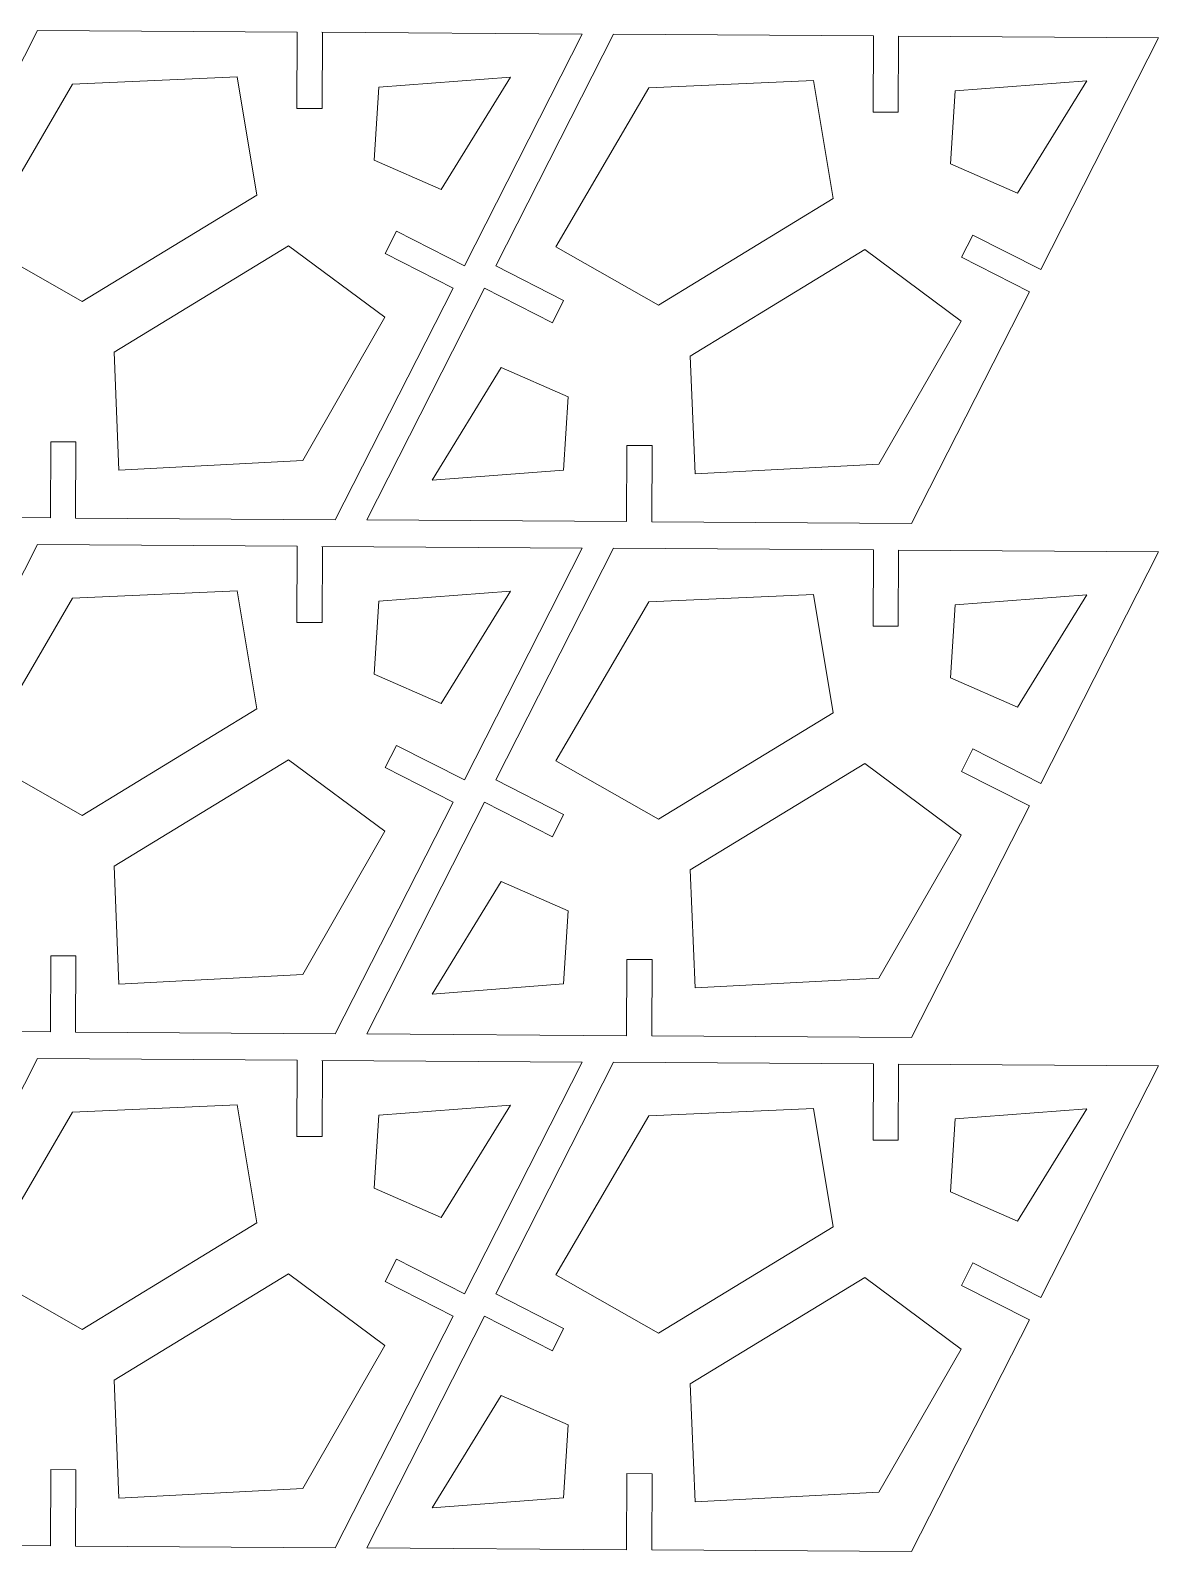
# Model space of a CAD drawing. Header units: inches. Extents: x -16.4 to 14.3, y -11.5 to 11.7.
# Drawn here: x 4.66 to 12.47, y 1.06 to 11.59 of the extents above; entities that cross this region are included whole.
import ezdxf

# ---------------------------------------------------------------- set-up
doc = ezdxf.new("R2010")
doc.units = ezdxf.units.IN
doc.header["$MEASUREMENT"] = 0
doc.layers.add('Inside Cut', color=7, linetype='Continuous')
doc.layers.add('Outside Cut', color=7, linetype='Continuous')

msp = doc.modelspace()

# ---------------------------------------------------------------- linework, layer by layer
at = {"layer": 'Inside Cut', "color": 1, "lineweight": 18}
for points, knots in [([(5.019, 9.711), (5.019, 9.711), (6.227, 10.447), (6.227, 10.447), (6.227, 10.447), (6.227, 10.447), (6.091, 11.266), (6.091, 11.266), (6.091, 11.266), (6.091, 11.266), (4.951, 11.214), (4.951, 11.214), (4.951, 11.214), (4.951, 11.214), (4.309, 10.115), (4.309, 10.115), (4.309, 10.115), (4.309, 10.115), (5.019, 9.711), (5.019, 9.711)], [0, 0, 0, 0, 0.166667, 0.166667, 0.166667, 0.166667, 0.333333, 0.333333, 0.333333, 0.333333, 0.5, 0.5, 0.5, 0.5, 0.666667, 0.666667, 0.666667, 0.666667, 1, 1, 1, 1]), ([(7.982, 11.263), (7.982, 11.263), (7.071, 11.194), (7.071, 11.194), (7.071, 11.194), (7.071, 11.194), (7.039, 10.688), (7.039, 10.688)], [0, 0, 0, 0, 0.333333, 0.333333, 0.333333, 0.333333, 1, 1, 1, 1]), ([(7.982, 11.263), (7.982, 11.263), (7.503, 10.486), (7.503, 10.486), (7.503, 10.486), (7.503, 10.486), (7.039, 10.688), (7.039, 10.688)], [0, 0, 0, 0, 0.333333, 0.333333, 0.333333, 0.333333, 1, 1, 1, 1]), ([(9.006, 9.685), (9.006, 9.685), (10.214, 10.422), (10.214, 10.422), (10.214, 10.422), (10.214, 10.422), (10.079, 11.24), (10.079, 11.24), (10.079, 11.24), (10.079, 11.24), (8.939, 11.189), (8.939, 11.189), (8.939, 11.189), (8.939, 11.189), (8.296, 10.089), (8.296, 10.089), (8.296, 10.089), (8.296, 10.089), (9.006, 9.685), (9.006, 9.685)], [0, 0, 0, 0, 0.166667, 0.166667, 0.166667, 0.166667, 0.333333, 0.333333, 0.333333, 0.333333, 0.5, 0.5, 0.5, 0.5, 0.666667, 0.666667, 0.666667, 0.666667, 1, 1, 1, 1]), ([(11.969, 11.238), (11.969, 11.238), (11.059, 11.168), (11.059, 11.168), (11.059, 11.168), (11.059, 11.168), (11.026, 10.663), (11.026, 10.663)], [0, 0, 0, 0, 0.333333, 0.333333, 0.333333, 0.333333, 1, 1, 1, 1]), ([(11.969, 11.238), (11.969, 11.238), (11.491, 10.46), (11.491, 10.46), (11.491, 10.46), (11.491, 10.46), (11.026, 10.663), (11.026, 10.663)], [0, 0, 0, 0, 0.333333, 0.333333, 0.333333, 0.333333, 1, 1, 1, 1]), ([(5.239, 9.359), (5.239, 9.359), (6.447, 10.096), (6.447, 10.096), (6.447, 10.096), (6.447, 10.096), (7.113, 9.601), (7.113, 9.601), (7.113, 9.601), (7.113, 9.601), (6.545, 8.611), (6.545, 8.611), (6.545, 8.611), (6.545, 8.611), (5.273, 8.543), (5.273, 8.543), (5.273, 8.543), (5.273, 8.543), (5.239, 9.359), (5.239, 9.359)], [0, 0, 0, 0, 0.166667, 0.166667, 0.166667, 0.166667, 0.333333, 0.333333, 0.333333, 0.333333, 0.5, 0.5, 0.5, 0.5, 0.666667, 0.666667, 0.666667, 0.666667, 1, 1, 1, 1]), ([(9.226, 9.333), (9.226, 9.333), (10.434, 10.07), (10.434, 10.07), (10.434, 10.07), (10.434, 10.07), (11.1, 9.575), (11.1, 9.575), (11.1, 9.575), (11.1, 9.575), (10.532, 8.585), (10.532, 8.585), (10.532, 8.585), (10.532, 8.585), (9.261, 8.517), (9.261, 8.517), (9.261, 8.517), (9.261, 8.517), (9.226, 9.333), (9.226, 9.333)], [0, 0, 0, 0, 0.166667, 0.166667, 0.166667, 0.166667, 0.333333, 0.333333, 0.333333, 0.333333, 0.5, 0.5, 0.5, 0.5, 0.666667, 0.666667, 0.666667, 0.666667, 1, 1, 1, 1]), ([(7.439, 8.475), (7.439, 8.475), (7.917, 9.253), (7.917, 9.253), (7.917, 9.253), (7.917, 9.253), (8.382, 9.05), (8.382, 9.05)], [0, 0, 0, 0, 0.333333, 0.333333, 0.333333, 0.333333, 1, 1, 1, 1]), ([(7.439, 8.475), (7.439, 8.475), (8.35, 8.544), (8.35, 8.544), (8.35, 8.544), (8.35, 8.544), (8.382, 9.05), (8.382, 9.05)], [0, 0, 0, 0, 0.333333, 0.333333, 0.333333, 0.333333, 1, 1, 1, 1]), ([(5.019, 6.154), (5.019, 6.154), (6.227, 6.891), (6.227, 6.891), (6.227, 6.891), (6.227, 6.891), (6.091, 7.709), (6.091, 7.709), (6.091, 7.709), (6.091, 7.709), (4.951, 7.658), (4.951, 7.658), (4.951, 7.658), (4.951, 7.658), (4.309, 6.558), (4.309, 6.558), (4.309, 6.558), (4.309, 6.558), (5.019, 6.154), (5.019, 6.154)], [0, 0, 0, 0, 0.166667, 0.166667, 0.166667, 0.166667, 0.333333, 0.333333, 0.333333, 0.333333, 0.5, 0.5, 0.5, 0.5, 0.666667, 0.666667, 0.666667, 0.666667, 1, 1, 1, 1]), ([(7.982, 7.707), (7.982, 7.707), (7.071, 7.637), (7.071, 7.637), (7.071, 7.637), (7.071, 7.637), (7.039, 7.132), (7.039, 7.132)], [0, 0, 0, 0, 0.333333, 0.333333, 0.333333, 0.333333, 1, 1, 1, 1]), ([(7.982, 7.707), (7.982, 7.707), (7.503, 6.929), (7.503, 6.929), (7.503, 6.929), (7.503, 6.929), (7.039, 7.132), (7.039, 7.132)], [0, 0, 0, 0, 0.333333, 0.333333, 0.333333, 0.333333, 1, 1, 1, 1]), ([(9.006, 6.128), (9.006, 6.128), (10.214, 6.865), (10.214, 6.865), (10.214, 6.865), (10.214, 6.865), (10.079, 7.683), (10.079, 7.683), (10.079, 7.683), (10.079, 7.683), (8.939, 7.632), (8.939, 7.632), (8.939, 7.632), (8.939, 7.632), (8.296, 6.532), (8.296, 6.532), (8.296, 6.532), (8.296, 6.532), (9.006, 6.128), (9.006, 6.128)], [0, 0, 0, 0, 0.166667, 0.166667, 0.166667, 0.166667, 0.333333, 0.333333, 0.333333, 0.333333, 0.5, 0.5, 0.5, 0.5, 0.666667, 0.666667, 0.666667, 0.666667, 1, 1, 1, 1]), ([(11.969, 7.681), (11.969, 7.681), (11.059, 7.612), (11.059, 7.612), (11.059, 7.612), (11.059, 7.612), (11.026, 7.106), (11.026, 7.106)], [0, 0, 0, 0, 0.333333, 0.333333, 0.333333, 0.333333, 1, 1, 1, 1]), ([(11.969, 7.681), (11.969, 7.681), (11.491, 6.903), (11.491, 6.903), (11.491, 6.903), (11.491, 6.903), (11.026, 7.106), (11.026, 7.106)], [0, 0, 0, 0, 0.333333, 0.333333, 0.333333, 0.333333, 1, 1, 1, 1]), ([(5.239, 5.802), (5.239, 5.802), (6.447, 6.539), (6.447, 6.539), (6.447, 6.539), (6.447, 6.539), (7.113, 6.044), (7.113, 6.044), (7.113, 6.044), (7.113, 6.044), (6.545, 5.054), (6.545, 5.054), (6.545, 5.054), (6.545, 5.054), (5.273, 4.987), (5.273, 4.987), (5.273, 4.987), (5.273, 4.987), (5.239, 5.802), (5.239, 5.802)], [0, 0, 0, 0, 0.166667, 0.166667, 0.166667, 0.166667, 0.333333, 0.333333, 0.333333, 0.333333, 0.5, 0.5, 0.5, 0.5, 0.666667, 0.666667, 0.666667, 0.666667, 1, 1, 1, 1]), ([(9.226, 5.777), (9.226, 5.777), (10.434, 6.513), (10.434, 6.513), (10.434, 6.513), (10.434, 6.513), (11.1, 6.018), (11.1, 6.018), (11.1, 6.018), (11.1, 6.018), (10.532, 5.028), (10.532, 5.028), (10.532, 5.028), (10.532, 5.028), (9.261, 4.961), (9.261, 4.961), (9.261, 4.961), (9.261, 4.961), (9.226, 5.777), (9.226, 5.777)], [0, 0, 0, 0, 0.166667, 0.166667, 0.166667, 0.166667, 0.333333, 0.333333, 0.333333, 0.333333, 0.5, 0.5, 0.5, 0.5, 0.666667, 0.666667, 0.666667, 0.666667, 1, 1, 1, 1]), ([(7.439, 4.918), (7.439, 4.918), (7.917, 5.696), (7.917, 5.696), (7.917, 5.696), (7.917, 5.696), (8.382, 5.493), (8.382, 5.493)], [0, 0, 0, 0, 0.333333, 0.333333, 0.333333, 0.333333, 1, 1, 1, 1]), ([(7.439, 4.918), (7.439, 4.918), (8.35, 4.988), (8.35, 4.988), (8.35, 4.988), (8.35, 4.988), (8.382, 5.493), (8.382, 5.493)], [0, 0, 0, 0, 0.333333, 0.333333, 0.333333, 0.333333, 1, 1, 1, 1]), ([(5.019, 2.597), (5.019, 2.597), (6.227, 3.334), (6.227, 3.334), (6.227, 3.334), (6.227, 3.334), (6.091, 4.152), (6.091, 4.152), (6.091, 4.152), (6.091, 4.152), (4.951, 4.101), (4.951, 4.101), (4.951, 4.101), (4.951, 4.101), (4.309, 3.001), (4.309, 3.001), (4.309, 3.001), (4.309, 3.001), (5.019, 2.597), (5.019, 2.597)], [0, 0, 0, 0, 0.166667, 0.166667, 0.166667, 0.166667, 0.333333, 0.333333, 0.333333, 0.333333, 0.5, 0.5, 0.5, 0.5, 0.666667, 0.666667, 0.666667, 0.666667, 1, 1, 1, 1]), ([(7.982, 4.15), (7.982, 4.15), (7.071, 4.081), (7.071, 4.081), (7.071, 4.081), (7.071, 4.081), (7.039, 3.575), (7.039, 3.575)], [0, 0, 0, 0, 0.333333, 0.333333, 0.333333, 0.333333, 1, 1, 1, 1]), ([(7.982, 4.15), (7.982, 4.15), (7.503, 3.372), (7.503, 3.372), (7.503, 3.372), (7.503, 3.372), (7.039, 3.575), (7.039, 3.575)], [0, 0, 0, 0, 0.333333, 0.333333, 0.333333, 0.333333, 1, 1, 1, 1]), ([(9.006, 2.571), (9.006, 2.571), (10.214, 3.308), (10.214, 3.308), (10.214, 3.308), (10.214, 3.308), (10.079, 4.127), (10.079, 4.127), (10.079, 4.127), (10.079, 4.127), (8.939, 4.075), (8.939, 4.075), (8.939, 4.075), (8.939, 4.075), (8.296, 2.975), (8.296, 2.975), (8.296, 2.975), (8.296, 2.975), (9.006, 2.571), (9.006, 2.571)], [0, 0, 0, 0, 0.166667, 0.166667, 0.166667, 0.166667, 0.333333, 0.333333, 0.333333, 0.333333, 0.5, 0.5, 0.5, 0.5, 0.666667, 0.666667, 0.666667, 0.666667, 1, 1, 1, 1]), ([(11.969, 4.124), (11.969, 4.124), (11.059, 4.055), (11.059, 4.055), (11.059, 4.055), (11.059, 4.055), (11.026, 3.549), (11.026, 3.549)], [0, 0, 0, 0, 0.333333, 0.333333, 0.333333, 0.333333, 1, 1, 1, 1]), ([(11.969, 4.124), (11.969, 4.124), (11.491, 3.346), (11.491, 3.346), (11.491, 3.346), (11.491, 3.346), (11.026, 3.549), (11.026, 3.549)], [0, 0, 0, 0, 0.333333, 0.333333, 0.333333, 0.333333, 1, 1, 1, 1]), ([(5.239, 2.246), (5.239, 2.246), (6.447, 2.982), (6.447, 2.982), (6.447, 2.982), (6.447, 2.982), (7.113, 2.487), (7.113, 2.487), (7.113, 2.487), (7.113, 2.487), (6.545, 1.497), (6.545, 1.497), (6.545, 1.497), (6.545, 1.497), (5.273, 1.43), (5.273, 1.43), (5.273, 1.43), (5.273, 1.43), (5.239, 2.246), (5.239, 2.246)], [0, 0, 0, 0, 0.166667, 0.166667, 0.166667, 0.166667, 0.333333, 0.333333, 0.333333, 0.333333, 0.5, 0.5, 0.5, 0.5, 0.666667, 0.666667, 0.666667, 0.666667, 1, 1, 1, 1]), ([(9.226, 2.22), (9.226, 2.22), (10.434, 2.956), (10.434, 2.956), (10.434, 2.956), (10.434, 2.956), (11.1, 2.461), (11.1, 2.461), (11.1, 2.461), (11.1, 2.461), (10.532, 1.472), (10.532, 1.472), (10.532, 1.472), (10.532, 1.472), (9.261, 1.404), (9.261, 1.404), (9.261, 1.404), (9.261, 1.404), (9.226, 2.22), (9.226, 2.22)], [0, 0, 0, 0, 0.166667, 0.166667, 0.166667, 0.166667, 0.333333, 0.333333, 0.333333, 0.333333, 0.5, 0.5, 0.5, 0.5, 0.666667, 0.666667, 0.666667, 0.666667, 1, 1, 1, 1]), ([(7.439, 1.362), (7.439, 1.362), (7.917, 2.139), (7.917, 2.139), (7.917, 2.139), (7.917, 2.139), (8.382, 1.937), (8.382, 1.937)], [0, 0, 0, 0, 0.333333, 0.333333, 0.333333, 0.333333, 1, 1, 1, 1]), ([(7.439, 1.362), (7.439, 1.362), (8.35, 1.431), (8.35, 1.431), (8.35, 1.431), (8.35, 1.431), (8.382, 1.937), (8.382, 1.937)], [0, 0, 0, 0, 0.333333, 0.333333, 0.333333, 0.333333, 1, 1, 1, 1])]:
    msp.add_open_spline(points, degree=3, knots=knots, dxfattribs=at)
at = {"layer": 'Outside Cut', "lineweight": 18}
for points, knots in [([(6.507, 11.574), (6.507, 11.574), (4.709, 11.586), (4.709, 11.586), (4.709, 11.586), (4.709, 11.586), (3.894, 9.983), (3.894, 9.983)], [0, 0, 0, 0, 0.333333, 0.333333, 0.333333, 0.333333, 1, 1, 1, 1]), ([(6.507, 11.574), (6.507, 11.574), (6.503, 11.047), (6.503, 11.047), (6.503, 11.047), (6.503, 11.047), (6.678, 11.045), (6.678, 11.045), (6.678, 11.045), (6.678, 11.045), (6.681, 11.573), (6.681, 11.573), (6.681, 11.573), (6.681, 11.573), (6.681, 11.573), (6.681, 11.573)], [0, 0, 0, 0, 0.2, 0.2, 0.2, 0.2, 0.4, 0.4, 0.4, 0.4, 0.6, 0.6, 0.6, 0.6, 1, 1, 1, 1]), ([(7.664, 9.957), (7.664, 9.957), (8.479, 11.56), (8.479, 11.56), (8.479, 11.56), (8.479, 11.56), (6.676, 11.573), (6.676, 11.573)], [0, 0, 0, 0, 0.333333, 0.333333, 0.333333, 0.333333, 1, 1, 1, 1]), ([(10.494, 11.548), (10.494, 11.548), (8.696, 11.56), (8.696, 11.56), (8.696, 11.56), (8.696, 11.56), (7.881, 9.957), (7.881, 9.957)], [0, 0, 0, 0, 0.333333, 0.333333, 0.333333, 0.333333, 1, 1, 1, 1]), ([(10.494, 11.548), (10.494, 11.548), (10.491, 11.021), (10.491, 11.021), (10.491, 11.021), (10.491, 11.021), (10.665, 11.02), (10.665, 11.02), (10.665, 11.02), (10.665, 11.02), (10.668, 11.547), (10.668, 11.547), (10.668, 11.547), (10.668, 11.547), (10.668, 11.547), (10.668, 11.547)], [0, 0, 0, 0, 0.2, 0.2, 0.2, 0.2, 0.4, 0.4, 0.4, 0.4, 0.6, 0.6, 0.6, 0.6, 1, 1, 1, 1]), ([(11.651, 9.931), (11.651, 9.931), (12.467, 11.534), (12.467, 11.534), (12.467, 11.534), (12.467, 11.534), (10.664, 11.547), (10.664, 11.547)], [0, 0, 0, 0, 0.333333, 0.333333, 0.333333, 0.333333, 1, 1, 1, 1]), ([(7.664, 9.957), (7.664, 9.957), (7.194, 10.196), (7.194, 10.196), (7.194, 10.196), (7.194, 10.196), (7.116, 10.042), (7.116, 10.042), (7.116, 10.042), (7.116, 10.042), (7.585, 9.803), (7.585, 9.803)], [0, 0, 0, 0, 0.25, 0.25, 0.25, 0.25, 0.5, 0.5, 0.5, 0.5, 1, 1, 1, 1]), ([(11.651, 9.931), (11.651, 9.931), (11.181, 10.17), (11.181, 10.17), (11.181, 10.17), (11.181, 10.17), (11.103, 10.016), (11.103, 10.016), (11.103, 10.016), (11.103, 10.016), (11.573, 9.777), (11.573, 9.777)], [0, 0, 0, 0, 0.25, 0.25, 0.25, 0.25, 0.5, 0.5, 0.5, 0.5, 1, 1, 1, 1]), ([(7.802, 9.803), (7.802, 9.803), (8.272, 9.563), (8.272, 9.563), (8.272, 9.563), (8.272, 9.563), (8.35, 9.717), (8.35, 9.717), (8.35, 9.717), (8.35, 9.717), (7.881, 9.957), (7.881, 9.957), (7.881, 9.957), (7.881, 9.957), (7.882, 9.958), (7.882, 9.958)], [0, 0, 0, 0, 0.2, 0.2, 0.2, 0.2, 0.4, 0.4, 0.4, 0.4, 0.6, 0.6, 0.6, 0.6, 1, 1, 1, 1]), ([(3.815, 9.829), (3.815, 9.829), (3, 8.225), (3, 8.225), (3, 8.225), (3, 8.225), (4.798, 8.213), (4.798, 8.213)], [0, 0, 0, 0, 0.333333, 0.333333, 0.333333, 0.333333, 1, 1, 1, 1]), ([(4.972, 8.212), (4.972, 8.212), (6.77, 8.199), (6.77, 8.199), (6.77, 8.199), (6.77, 8.199), (7.586, 9.803), (7.586, 9.803)], [0, 0, 0, 0, 0.333333, 0.333333, 0.333333, 0.333333, 1, 1, 1, 1]), ([(7.802, 9.803), (7.802, 9.803), (6.987, 8.199), (6.987, 8.199), (6.987, 8.199), (6.987, 8.199), (8.785, 8.187), (8.785, 8.187)], [0, 0, 0, 0, 0.333333, 0.333333, 0.333333, 0.333333, 1, 1, 1, 1]), ([(8.959, 8.186), (8.959, 8.186), (10.757, 8.174), (10.757, 8.174), (10.757, 8.174), (10.757, 8.174), (11.573, 9.777), (11.573, 9.777)], [0, 0, 0, 0, 0.333333, 0.333333, 0.333333, 0.333333, 1, 1, 1, 1]), ([(4.972, 8.212), (4.972, 8.212), (4.975, 8.739), (4.975, 8.739), (4.975, 8.739), (4.975, 8.739), (4.801, 8.74), (4.801, 8.74), (4.801, 8.74), (4.801, 8.74), (4.798, 8.213), (4.798, 8.213), (4.798, 8.213), (4.798, 8.213), (4.798, 8.213), (4.798, 8.213)], [0, 0, 0, 0, 0.2, 0.2, 0.2, 0.2, 0.4, 0.4, 0.4, 0.4, 0.6, 0.6, 0.6, 0.6, 1, 1, 1, 1]), ([(8.959, 8.186), (8.959, 8.186), (8.963, 8.713), (8.963, 8.713), (8.963, 8.713), (8.963, 8.713), (8.788, 8.714), (8.788, 8.714), (8.788, 8.714), (8.788, 8.714), (8.785, 8.187), (8.785, 8.187), (8.785, 8.187), (8.785, 8.187), (8.785, 8.187), (8.785, 8.187)], [0, 0, 0, 0, 0.2, 0.2, 0.2, 0.2, 0.4, 0.4, 0.4, 0.4, 0.6, 0.6, 0.6, 0.6, 1, 1, 1, 1]), ([(6.507, 8.017), (6.507, 8.017), (4.709, 8.029), (4.709, 8.029), (4.709, 8.029), (4.709, 8.029), (3.894, 6.426), (3.894, 6.426)], [0, 0, 0, 0, 0.333333, 0.333333, 0.333333, 0.333333, 1, 1, 1, 1]), ([(6.507, 8.017), (6.507, 8.017), (6.503, 7.49), (6.503, 7.49), (6.503, 7.49), (6.503, 7.49), (6.678, 7.489), (6.678, 7.489), (6.678, 7.489), (6.678, 7.489), (6.681, 8.016), (6.681, 8.016), (6.681, 8.016), (6.681, 8.016), (6.681, 8.016), (6.681, 8.016)], [0, 0, 0, 0, 0.2, 0.2, 0.2, 0.2, 0.4, 0.4, 0.4, 0.4, 0.6, 0.6, 0.6, 0.6, 1, 1, 1, 1]), ([(7.664, 6.4), (7.664, 6.4), (8.479, 8.004), (8.479, 8.004), (8.479, 8.004), (8.479, 8.004), (6.676, 8.016), (6.676, 8.016)], [0, 0, 0, 0, 0.333333, 0.333333, 0.333333, 0.333333, 1, 1, 1, 1]), ([(10.494, 7.991), (10.494, 7.991), (8.696, 8.004), (8.696, 8.004), (8.696, 8.004), (8.696, 8.004), (7.881, 6.401), (7.881, 6.401)], [0, 0, 0, 0, 0.333333, 0.333333, 0.333333, 0.333333, 1, 1, 1, 1]), ([(10.494, 7.991), (10.494, 7.991), (10.491, 7.464), (10.491, 7.464), (10.491, 7.464), (10.491, 7.464), (10.665, 7.463), (10.665, 7.463), (10.665, 7.463), (10.665, 7.463), (10.668, 7.99), (10.668, 7.99), (10.668, 7.99), (10.668, 7.99), (10.668, 7.99), (10.668, 7.99)], [0, 0, 0, 0, 0.2, 0.2, 0.2, 0.2, 0.4, 0.4, 0.4, 0.4, 0.6, 0.6, 0.6, 0.6, 1, 1, 1, 1]), ([(11.651, 6.375), (11.651, 6.375), (12.467, 7.978), (12.467, 7.978), (12.467, 7.978), (12.467, 7.978), (10.664, 7.99), (10.664, 7.99)], [0, 0, 0, 0, 0.333333, 0.333333, 0.333333, 0.333333, 1, 1, 1, 1]), ([(7.664, 6.4), (7.664, 6.4), (7.194, 6.639), (7.194, 6.639), (7.194, 6.639), (7.194, 6.639), (7.116, 6.485), (7.116, 6.485), (7.116, 6.485), (7.116, 6.485), (7.585, 6.246), (7.585, 6.246)], [0, 0, 0, 0, 0.25, 0.25, 0.25, 0.25, 0.5, 0.5, 0.5, 0.5, 1, 1, 1, 1]), ([(11.651, 6.375), (11.651, 6.375), (11.181, 6.614), (11.181, 6.614), (11.181, 6.614), (11.181, 6.614), (11.103, 6.459), (11.103, 6.459), (11.103, 6.459), (11.103, 6.459), (11.573, 6.22), (11.573, 6.22)], [0, 0, 0, 0, 0.25, 0.25, 0.25, 0.25, 0.5, 0.5, 0.5, 0.5, 1, 1, 1, 1]), ([(7.802, 6.246), (7.802, 6.246), (8.272, 6.007), (8.272, 6.007), (8.272, 6.007), (8.272, 6.007), (8.35, 6.16), (8.35, 6.16), (8.35, 6.16), (8.35, 6.16), (7.881, 6.4), (7.881, 6.4), (7.881, 6.4), (7.881, 6.4), (7.882, 6.401), (7.882, 6.401)], [0, 0, 0, 0, 0.2, 0.2, 0.2, 0.2, 0.4, 0.4, 0.4, 0.4, 0.6, 0.6, 0.6, 0.6, 1, 1, 1, 1]), ([(3.815, 6.272), (3.815, 6.272), (3, 4.668), (3, 4.668), (3, 4.668), (3, 4.668), (4.798, 4.656), (4.798, 4.656)], [0, 0, 0, 0, 0.333333, 0.333333, 0.333333, 0.333333, 1, 1, 1, 1]), ([(4.972, 4.655), (4.972, 4.655), (6.77, 4.643), (6.77, 4.643), (6.77, 4.643), (6.77, 4.643), (7.586, 6.246), (7.586, 6.246)], [0, 0, 0, 0, 0.333333, 0.333333, 0.333333, 0.333333, 1, 1, 1, 1]), ([(7.802, 6.246), (7.802, 6.246), (6.987, 4.643), (6.987, 4.643), (6.987, 4.643), (6.987, 4.643), (8.785, 4.63), (8.785, 4.63)], [0, 0, 0, 0, 0.333333, 0.333333, 0.333333, 0.333333, 1, 1, 1, 1]), ([(8.959, 4.629), (8.959, 4.629), (10.757, 4.617), (10.757, 4.617), (10.757, 4.617), (10.757, 4.617), (11.573, 6.22), (11.573, 6.22)], [0, 0, 0, 0, 0.333333, 0.333333, 0.333333, 0.333333, 1, 1, 1, 1]), ([(4.972, 4.655), (4.972, 4.655), (4.975, 5.182), (4.975, 5.182), (4.975, 5.182), (4.975, 5.182), (4.801, 5.183), (4.801, 5.183), (4.801, 5.183), (4.801, 5.183), (4.798, 4.656), (4.798, 4.656), (4.798, 4.656), (4.798, 4.656), (4.798, 4.656), (4.798, 4.656)], [0, 0, 0, 0, 0.2, 0.2, 0.2, 0.2, 0.4, 0.4, 0.4, 0.4, 0.6, 0.6, 0.6, 0.6, 1, 1, 1, 1]), ([(8.959, 4.629), (8.959, 4.629), (8.963, 5.156), (8.963, 5.156), (8.963, 5.156), (8.963, 5.156), (8.788, 5.158), (8.788, 5.158), (8.788, 5.158), (8.788, 5.158), (8.785, 4.63), (8.785, 4.63), (8.785, 4.63), (8.785, 4.63), (8.785, 4.63), (8.785, 4.63)], [0, 0, 0, 0, 0.2, 0.2, 0.2, 0.2, 0.4, 0.4, 0.4, 0.4, 0.6, 0.6, 0.6, 0.6, 1, 1, 1, 1]), ([(6.507, 4.46), (6.507, 4.46), (4.709, 4.473), (4.709, 4.473), (4.709, 4.473), (4.709, 4.473), (3.894, 2.87), (3.894, 2.87)], [0, 0, 0, 0, 0.333333, 0.333333, 0.333333, 0.333333, 1, 1, 1, 1]), ([(6.507, 4.46), (6.507, 4.46), (6.503, 3.933), (6.503, 3.933), (6.503, 3.933), (6.503, 3.933), (6.678, 3.932), (6.678, 3.932), (6.678, 3.932), (6.678, 3.932), (6.681, 4.459), (6.681, 4.459), (6.681, 4.459), (6.681, 4.459), (6.681, 4.459), (6.681, 4.459)], [0, 0, 0, 0, 0.2, 0.2, 0.2, 0.2, 0.4, 0.4, 0.4, 0.4, 0.6, 0.6, 0.6, 0.6, 1, 1, 1, 1]), ([(7.664, 2.844), (7.664, 2.844), (8.479, 4.447), (8.479, 4.447), (8.479, 4.447), (8.479, 4.447), (6.676, 4.459), (6.676, 4.459)], [0, 0, 0, 0, 0.333333, 0.333333, 0.333333, 0.333333, 1, 1, 1, 1]), ([(10.494, 4.434), (10.494, 4.434), (8.696, 4.447), (8.696, 4.447), (8.696, 4.447), (8.696, 4.447), (7.881, 2.844), (7.881, 2.844)], [0, 0, 0, 0, 0.333333, 0.333333, 0.333333, 0.333333, 1, 1, 1, 1]), ([(10.494, 4.434), (10.494, 4.434), (10.491, 3.907), (10.491, 3.907), (10.491, 3.907), (10.491, 3.907), (10.665, 3.906), (10.665, 3.906), (10.665, 3.906), (10.665, 3.906), (10.668, 4.433), (10.668, 4.433), (10.668, 4.433), (10.668, 4.433), (10.668, 4.433), (10.668, 4.433)], [0, 0, 0, 0, 0.2, 0.2, 0.2, 0.2, 0.4, 0.4, 0.4, 0.4, 0.6, 0.6, 0.6, 0.6, 1, 1, 1, 1]), ([(11.651, 2.818), (11.651, 2.818), (12.467, 4.421), (12.467, 4.421), (12.467, 4.421), (12.467, 4.421), (10.664, 4.433), (10.664, 4.433)], [0, 0, 0, 0, 0.333333, 0.333333, 0.333333, 0.333333, 1, 1, 1, 1]), ([(7.664, 2.844), (7.664, 2.844), (7.194, 3.083), (7.194, 3.083), (7.194, 3.083), (7.194, 3.083), (7.116, 2.928), (7.116, 2.928), (7.116, 2.928), (7.116, 2.928), (7.585, 2.689), (7.585, 2.689)], [0, 0, 0, 0, 0.25, 0.25, 0.25, 0.25, 0.5, 0.5, 0.5, 0.5, 1, 1, 1, 1]), ([(11.651, 2.818), (11.651, 2.818), (11.181, 3.057), (11.181, 3.057), (11.181, 3.057), (11.181, 3.057), (11.103, 2.902), (11.103, 2.902), (11.103, 2.902), (11.103, 2.902), (11.573, 2.663), (11.573, 2.663)], [0, 0, 0, 0, 0.25, 0.25, 0.25, 0.25, 0.5, 0.5, 0.5, 0.5, 1, 1, 1, 1]), ([(7.802, 2.69), (7.802, 2.69), (8.272, 2.45), (8.272, 2.45), (8.272, 2.45), (8.272, 2.45), (8.35, 2.604), (8.35, 2.604), (8.35, 2.604), (8.35, 2.604), (7.881, 2.843), (7.881, 2.843), (7.881, 2.843), (7.881, 2.843), (7.882, 2.844), (7.882, 2.844)], [0, 0, 0, 0, 0.2, 0.2, 0.2, 0.2, 0.4, 0.4, 0.4, 0.4, 0.6, 0.6, 0.6, 0.6, 1, 1, 1, 1]), ([(3.815, 2.715), (3.815, 2.715), (3, 1.112), (3, 1.112), (3, 1.112), (3, 1.112), (4.798, 1.099), (4.798, 1.099)], [0, 0, 0, 0, 0.333333, 0.333333, 0.333333, 0.333333, 1, 1, 1, 1]), ([(4.972, 1.098), (4.972, 1.098), (6.77, 1.086), (6.77, 1.086), (6.77, 1.086), (6.77, 1.086), (7.586, 2.689), (7.586, 2.689)], [0, 0, 0, 0, 0.333333, 0.333333, 0.333333, 0.333333, 1, 1, 1, 1]), ([(7.802, 2.69), (7.802, 2.69), (6.987, 1.086), (6.987, 1.086), (6.987, 1.086), (6.987, 1.086), (8.785, 1.073), (8.785, 1.073)], [0, 0, 0, 0, 0.333333, 0.333333, 0.333333, 0.333333, 1, 1, 1, 1]), ([(8.959, 1.072), (8.959, 1.072), (10.757, 1.06), (10.757, 1.06), (10.757, 1.06), (10.757, 1.06), (11.573, 2.663), (11.573, 2.663)], [0, 0, 0, 0, 0.333333, 0.333333, 0.333333, 0.333333, 1, 1, 1, 1]), ([(4.972, 1.098), (4.972, 1.098), (4.975, 1.625), (4.975, 1.625), (4.975, 1.625), (4.975, 1.625), (4.801, 1.627), (4.801, 1.627), (4.801, 1.627), (4.801, 1.627), (4.798, 1.099), (4.798, 1.099), (4.798, 1.099), (4.798, 1.099), (4.798, 1.099), (4.798, 1.099)], [0, 0, 0, 0, 0.2, 0.2, 0.2, 0.2, 0.4, 0.4, 0.4, 0.4, 0.6, 0.6, 0.6, 0.6, 1, 1, 1, 1]), ([(8.959, 1.072), (8.959, 1.072), (8.963, 1.599), (8.963, 1.599), (8.963, 1.599), (8.963, 1.599), (8.788, 1.601), (8.788, 1.601), (8.788, 1.601), (8.788, 1.601), (8.785, 1.074), (8.785, 1.074), (8.785, 1.074), (8.785, 1.074), (8.785, 1.073), (8.785, 1.073)], [0, 0, 0, 0, 0.2, 0.2, 0.2, 0.2, 0.4, 0.4, 0.4, 0.4, 0.6, 0.6, 0.6, 0.6, 1, 1, 1, 1])]:
    msp.add_open_spline(points, degree=3, knots=knots, dxfattribs=at)

doc.saveas('drawing.dxf')
